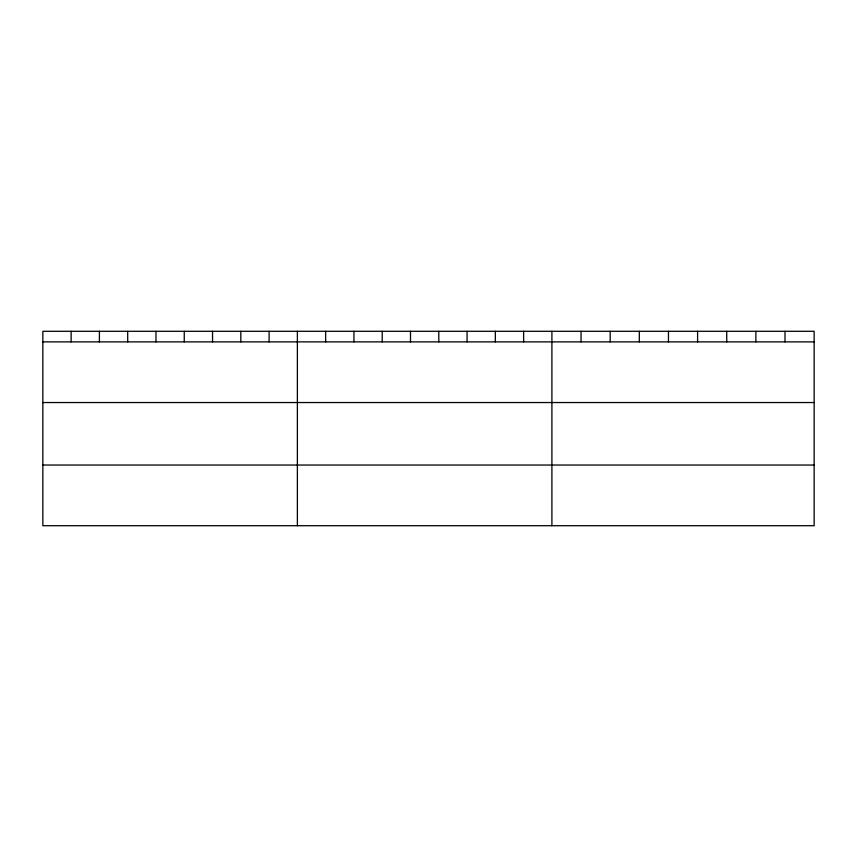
<?xml version="1.0" encoding="UTF-8"?>
<svg xmlns="http://www.w3.org/2000/svg" width="857" height="857" viewBox="0 0 857 857"><rect width="100%" height="100%" fill="white"/><g stroke="black" fill="none" stroke-linecap="round" stroke-linejoin="round"><path stroke-width="1.29" d="M814.15 402.544L814.15 331.295L42.85 331.295L42.85 525.705L814.15 525.705L814.15 402.544L42.85 402.544M42.85 341.879L814.15 341.879M42.85 465.04L814.15 465.04M785.012 331.295L785.012 341.879M755.874 331.295L755.874 341.879M726.736 331.295L726.736 341.879M697.598 331.295L697.598 341.879M668.46 331.295L668.46 341.879M639.322 331.295L639.322 341.879M610.184 331.295L610.184 341.879M581.046 331.295L581.046 341.879M551.908 331.295L551.908 525.705M523.627 331.295L523.627 341.879M495.346 331.295L495.346 341.879M467.065 331.295L467.065 341.879M438.784 331.295L438.784 341.879M410.503 331.295L410.503 341.879M382.222 331.295L382.222 341.879M353.941 331.295L353.941 341.879M325.66 331.295L325.66 341.879M297.379 331.295L297.379 525.705M269.098 331.295L269.098 341.879M240.817 331.295L240.817 341.879M212.536 331.295L212.536 341.879M184.255 331.295L184.255 341.879M155.974 331.295L155.974 341.879M127.693 331.295L127.693 341.879M99.412 331.295L99.412 341.879M71.131 331.295L71.131 341.879"/></g></svg>
